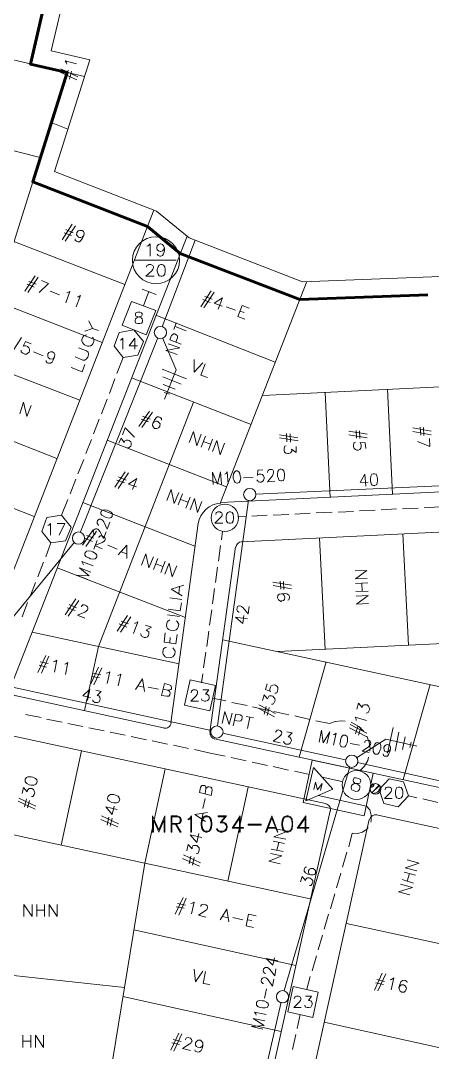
# Model space of a CAD drawing. Header units: millimetres. Extents: x 3.6 to 37.8, y 0.6 to 28.7.
# Drawn here: x 24.19 to 28.53, y 12.18 to 23.07 of the extents above; entities that cross this region are included whole.
import ezdxf

# ---------------------------------------------------------------- set-up
doc = ezdxf.new("R2010")
doc.units = ezdxf.units.MM
for name, color, linetype in [('PDF_0', 7, 'Continuous'), ('PDF_S45$BOUNDARY-NODE', 3, 'Continuous'), ('PDF_S45$NAME-ROAD', 7, 'Continuous'), ('PDF_S45$Passives-Highleg', 7, 'Continuous'), ('PDF_S45$Passives-TapOffs', 7, 'Continuous'), ('PDF_S45$POLE', 7, 'Continuous'), ('PDF_S45$strand', 7, 'Continuous'), ('PDF_S45$Symbols-EndOfLine', 7, 'Continuous'), ('PDF_S45$Symbols-SelfTerminating', 7, 'Continuous')]:
    doc.layers.add(name, color=color, linetype=linetype)
for name, color, linetype, true_color in [('PDF_S45$Actives-Amplifier', 92, 'Continuous', 0x00b800), ('PDF_S45$Cable-565', 23, 'Continuous', 0xdd8a6e), ('PDF_S45$LOTS', 254, 'Continuous', 0xdcdcdc), ('PDF_S45$ROAD', 8, 'Continuous', 0x808080), ('PDF_S45$SDU', 157, 'Continuous', 0x396472), ('PDF_S45$Symbols-Ground', 12, 'Continuous', 0xb80000)]:
    doc.layers.add(name, color=color, linetype=linetype, true_color=true_color)

msp = doc.modelspace()

# ---------------------------------------------------------------- linework, layer by layer
at = {"layer": 'PDF_0', "lineweight": 9}
msp.add_lwpolyline([(14.71, 27.532), (24.709, 25.218), (24.413, 23.95), (24.676, 23.454), (24.513, 22.757), (24.918, 22.661), (24.546, 21.481), (25.622, 21.064), (25.968, 20.781), (27.161, 20.318), (32.894, 20.539), (35.134, 19.509), (32.644, 14.109), (32.657, 13.671), (27.407, 1.791), (26.394, 2.225), (25.872, 2.079), (24.259, 2.767), (24.042, 6.286), (22.703, 6.583), (22.904, 8.446), (13.922, 10.277)], dxfattribs=at)
at = {"layer": 'PDF_S45$Actives-Amplifier', "lineweight": 13}
for points in [[(27.265, 15.268), (27.907, 15.131), (27.811, 14.68), (27.169, 14.822)], [(27.369, 15.089), (27.578, 15.043), (27.369, 15.089), (27.482, 14.964), (27.328, 14.897), (27.198, 14.839), (27.278, 15.193)], [(27.278, 15.193), (27.482, 14.964), (27.198, 14.839)], [(27.728, 15.081), (27.753, 15.076), (27.774, 15.064), (27.778, 15.051), (27.774, 15.039), (27.766, 15.026), (27.749, 15.022), (27.724, 15.022), (27.703, 15.018), (27.686, 15.01), (27.678, 14.997), (27.674, 14.981), (27.678, 14.964), (27.682, 14.956), (27.699, 14.947), (27.724, 14.939), (27.745, 14.943), (27.753, 14.947), (27.761, 14.96), (27.766, 14.981), (27.766, 14.993), (27.753, 15.01), (27.711, 15.031), (27.699, 15.039), (27.695, 15.056), (27.699, 15.068), (27.707, 15.081)], [(27.328, 14.897), (27.836, 14.785)], [(25.71, 14.68), (25.71, 14.509), (25.702, 14.509), (25.702, 14.639), (25.647, 14.509), (25.589, 14.639), (25.589, 14.509), (25.581, 14.509), (25.581, 14.68), (25.647, 14.534)], [(25.985, 14.509), (25.985, 14.664), (25.973, 14.647), (25.956, 14.639), (25.956, 14.647), (25.973, 14.655), (25.993, 14.68), (25.993, 14.509)], [(26.139, 14.68), (26.156, 14.68), (26.181, 14.672), (26.198, 14.647), (26.206, 14.609), (26.206, 14.584), (26.198, 14.543), (26.181, 14.518), (26.156, 14.509), (26.139, 14.509), (26.118, 14.518), (26.102, 14.543), (26.093, 14.584), (26.093, 14.609), (26.102, 14.647), (26.118, 14.672)], [(26.59, 14.584), (26.59, 14.593), (26.727, 14.593), (26.727, 14.584)], [(26.84, 14.68), (26.902, 14.509), (26.898, 14.509), (26.84, 14.655), (26.782, 14.509), (26.773, 14.509)], [(26.994, 14.68), (27.011, 14.68), (27.036, 14.672), (27.053, 14.647), (27.057, 14.609), (27.057, 14.584), (27.053, 14.543), (27.036, 14.518), (27.011, 14.509), (26.994, 14.509), (26.969, 14.518), (26.952, 14.543), (26.944, 14.584), (26.944, 14.609), (26.952, 14.647), (26.969, 14.672)]]:
    msp.add_lwpolyline(points, close=True, dxfattribs=at)
for points in [[(27.282, 14.96), (27.299, 15.035), (27.319, 14.956), (27.369, 15.022), (27.353, 14.947)], [(25.785, 14.601), (25.839, 14.601), (25.864, 14.609), (25.872, 14.626), (25.872, 14.647), (25.864, 14.664), (25.839, 14.672), (25.785, 14.672), (25.785, 14.509), (25.777, 14.509), (25.777, 14.68), (25.839, 14.68), (25.864, 14.672), (25.872, 14.664), (25.881, 14.647), (25.881, 14.626), (25.872, 14.609), (25.864, 14.601), (25.839, 14.593), (25.785, 14.593)], [(25.831, 14.593), (25.881, 14.509), (25.872, 14.509), (25.822, 14.593)], [(26.127, 14.518), (26.11, 14.543), (26.102, 14.584), (26.102, 14.609), (26.11, 14.647), (26.127, 14.672)], [(26.118, 14.664), (26.139, 14.672), (26.156, 14.672), (26.181, 14.664)], [(26.173, 14.672), (26.189, 14.647), (26.198, 14.609), (26.198, 14.584), (26.189, 14.543), (26.173, 14.518)], [(26.302, 14.618), (26.319, 14.618), (26.344, 14.609), (26.36, 14.593), (26.369, 14.568), (26.369, 14.559), (26.36, 14.534), (26.344, 14.518), (26.319, 14.509), (26.294, 14.509), (26.273, 14.518), (26.264, 14.526), (26.256, 14.543), (26.264, 14.543), (26.273, 14.526), (26.294, 14.518), (26.319, 14.518), (26.344, 14.526), (26.36, 14.551)], [(26.352, 14.672), (26.273, 14.672), (26.273, 14.68), (26.36, 14.68), (26.302, 14.609)], [(26.36, 14.576), (26.344, 14.601), (26.319, 14.609), (26.294, 14.609), (26.352, 14.68)], [(26.327, 14.609), (26.352, 14.593), (26.36, 14.568), (26.36, 14.559), (26.352, 14.534), (26.327, 14.518)], [(26.427, 14.559), (26.54, 14.559), (26.54, 14.551), (26.419, 14.551), (26.506, 14.68), (26.506, 14.509), (26.498, 14.509), (26.498, 14.655), (26.427, 14.551)], [(26.977, 14.518), (26.961, 14.543), (26.952, 14.584), (26.952, 14.609), (26.961, 14.647), (26.977, 14.672)], [(26.969, 14.664), (26.994, 14.672), (27.011, 14.672), (27.036, 14.664)], [(27.028, 14.672), (27.044, 14.647), (27.053, 14.609), (27.053, 14.584), (27.044, 14.543), (27.028, 14.518)], [(27.115, 14.559), (27.228, 14.559), (27.228, 14.551), (27.107, 14.551), (27.198, 14.68), (27.198, 14.509), (27.19, 14.509), (27.19, 14.655), (27.115, 14.551)], [(26.181, 14.526), (26.156, 14.518), (26.139, 14.518), (26.118, 14.526)], [(26.264, 14.534), (26.285, 14.518)], [(26.89, 14.551), (26.79, 14.551)], [(26.882, 14.559), (26.798, 14.559)], [(27.036, 14.526), (27.011, 14.518), (26.994, 14.518), (26.969, 14.526)]]:
    msp.add_lwpolyline(points, dxfattribs=at)
msp.add_circle((27.731, 15.007), 0.152, dxfattribs=at)
at = {"layer": 'PDF_S45$BOUNDARY-NODE', "lineweight": 60}
msp.add_lwpolyline([(28.483, 20.18), (27.132, 20.13), (25.872, 20.618), (25.526, 20.902), (24.317, 21.373), (24.68, 22.528), (24.292, 22.616), (24.48, 23.429), (24.217, 23.925), (24.484, 25.08), (23.454, 25.318)], dxfattribs=at)
at = {"layer": 'PDF_S45$Cable-565', "lineweight": 13}
for points in [[(25.205, 19.351), (25.272, 19.517)], [(25.126, 19.138), (25.184, 19.292)], [(25.043, 18.925), (25.101, 19.08)], [(24.959, 18.713), (25.018, 18.867)], [(24.876, 18.504), (24.938, 18.654)], [(24.792, 18.291), (24.855, 18.442)], [(24.713, 18.079), (24.772, 18.233)], [(24.622, 17.854), (24.688, 18.02)], [(26.852, 17.854), (27.019, 17.862)], [(27.082, 17.866), (27.244, 17.874)], [(27.307, 17.879), (27.474, 17.887)], [(27.536, 17.887), (27.699, 17.895)], [(27.761, 17.899), (27.928, 17.908)], [(27.991, 17.912), (28.153, 17.92)], [(28.216, 17.92), (28.383, 17.929)], [(28.445, 17.933), (28.608, 17.941)], [(26.481, 17.837), (26.565, 17.841)], [(26.627, 17.845), (26.79, 17.854)], [(26.319, 17.687), (26.306, 17.595)], [(24.455, 17.416), (24.509, 17.562)], [(26.298, 17.533), (26.277, 17.37)], [(24.371, 17.203), (24.43, 17.357)], [(26.264, 17.307), (26.244, 17.145)], [(24.288, 16.99), (24.346, 17.145)], [(26.235, 17.082), (26.214, 16.92)], [(24.205, 16.782), (24.263, 16.932)], [(26.206, 16.857), (26.181, 16.694)], [(26.173, 16.632), (26.152, 16.469)], [(26.144, 16.407), (26.118, 16.244)], [(26.11, 16.181), (26.098, 16.086)], [(26.214, 15.923), (26.352, 15.894)], [(26.415, 15.877), (26.577, 15.844)], [(26.636, 15.831), (26.798, 15.794)], [(24.242, 15.752), (24.405, 15.719)], [(24.463, 15.702), (24.626, 15.669)], [(26.861, 15.781), (27.019, 15.748)], [(27.082, 15.735), (27.24, 15.698)], [(27.303, 15.685), (27.445, 15.656), (27.507, 15.677), (27.574, 15.685), (27.611, 15.681)], [(24.688, 15.656), (24.847, 15.623)], [(24.909, 15.61), (25.072, 15.577)], [(27.807, 15.577), (27.803, 15.577), (27.757, 15.623), (27.699, 15.656), (27.674, 15.669)], [(25.134, 15.564), (25.293, 15.531)], [(25.355, 15.518), (25.518, 15.485)], [(25.576, 15.473), (25.739, 15.439)], [(27.841, 15.523), (27.866, 15.46), (27.874, 15.393), (27.87, 15.364)], [(25.802, 15.427), (25.96, 15.393)], [(26.023, 15.381), (26.189, 15.343), (26.348, 15.31)], [(26.41, 15.297), (26.569, 15.26)], [(26.631, 15.247), (26.794, 15.214)], [(27.857, 15.302), (27.849, 15.264), (27.816, 15.206), (27.77, 15.16)], [(26.852, 15.202), (27.015, 15.164)], [(27.078, 15.152), (27.236, 15.118)], [(28.278, 14.893), (28.366, 14.872)], [(28.429, 14.86), (28.587, 14.822)], [(27.836, 14.785), (27.87, 14.743), (27.887, 14.689), (27.887, 14.634), (27.882, 14.614)], [(27.853, 14.559), (27.841, 14.539), (27.795, 14.509), (27.741, 14.493), (27.686, 14.497), (27.649, 14.355)], [(27.628, 14.297), (27.582, 14.138)], [(27.565, 14.076), (27.52, 13.921)], [(27.503, 13.859), (27.457, 13.7)], [(27.436, 13.642), (27.39, 13.484)], [(27.374, 13.421), (27.328, 13.267)], [(27.311, 13.204), (27.265, 13.046)], [(27.244, 12.987), (27.207, 12.85)], [(27.107, 12.437), (27.136, 12.583)], [(27.057, 12.216), (27.09, 12.374)]]:
    msp.add_lwpolyline(points, dxfattribs=at)
at = {"layer": 'PDF_S45$LOTS', "lineweight": 0}
for points in [[(24.48, 23.429), (24.292, 22.616)], [(23.387, 22.828), (24.862, 22.485)], [(22.708, 16.252), (24.68, 22.528)], [(24.688, 21.93), (24.513, 21.998)], [(24.396, 21.631), (23.162, 21.944)], [(25.526, 20.902), (24.317, 21.373)], [(25.289, 20.289), (24.117, 20.743)], [(27.132, 20.13), (25.872, 20.618)], [(26.298, 17.987), (27.209, 20.32)], [(25.051, 19.676), (23.921, 20.118)], [(26.873, 19.471), (25.614, 19.964)], [(24.813, 19.067), (23.725, 19.488)], [(26.619, 18.813), (25.36, 19.305)], [(26.74, 19.117), (32.01, 19.376), (32.065, 18.266)], [(28.112, 18.075), (28.057, 19.184)], [(27.453, 18.041), (27.399, 19.15)], [(24.863, 15.794), (25.009, 16.469), (26.014, 19.046)], [(24.571, 18.454), (23.525, 18.863)], [(26.36, 18.154), (25.101, 18.646)], [(24.334, 17.841), (23.329, 18.233)], [(26.027, 17.528), (24.847, 17.987)], [(28.278, 16.482), (28.22, 17.658)], [(27.399, 16.44), (27.34, 17.612)], [(25.927, 16.774), (24.576, 17.299)], [(33.658, 16.744), (26.902, 16.415)], [(25.86, 16.286), (24.313, 16.619)], [(26.323, 16.54), (32.903, 15.114)], [(27.128, 15.302), (27.411, 16.307)], [(28.224, 15.064), (28.508, 16.069)], [(24.83, 15.368), (24.617, 14.372)], [(25.714, 15.177), (25.501, 14.18), (25.039, 11.365)], [(26.59, 14.985), (26.373, 13.992)], [(27.244, 13.805), (23.754, 14.559)], [(27.624, 13.546), (30.451, 12.933)], [(27.09, 13.1), (25.385, 13.479)], [(25.285, 12.871), (23.592, 13.054)], [(26.936, 12.404), (25.268, 12.775)], [(27.39, 12.504), (28.708, 12.212)]]:
    msp.add_lwpolyline(points, dxfattribs=at)
at = {"layer": 'PDF_S45$NAME-ROAD', "lineweight": 9}
for points in [[(24.868, 19.797), (24.947, 19.826), (25.009, 19.805)], [(24.947, 19.826), (24.909, 19.905)], [(24.947, 19.734), (24.955, 19.722), (24.963, 19.705), (24.963, 19.688), (24.951, 19.663), (24.943, 19.651), (24.926, 19.642), (24.913, 19.638), (24.893, 19.638), (24.863, 19.651), (24.851, 19.663), (24.843, 19.676), (24.834, 19.692), (24.834, 19.709), (24.847, 19.734), (24.855, 19.747), (24.872, 19.755), (24.888, 19.759)], [(24.801, 19.622), (24.884, 19.588), (24.901, 19.576), (24.905, 19.555), (24.901, 19.534), (24.897, 19.522), (24.884, 19.505), (24.868, 19.492), (24.847, 19.492), (24.763, 19.526)], [(24.868, 19.446), (24.838, 19.367), (24.722, 19.413)], [(25.893, 17.003), (25.777, 17.074), (25.91, 17.116)], [(25.864, 17.099), (25.856, 17.028)], [(25.885, 16.928), (25.872, 16.845), (25.747, 16.861)], [(25.889, 16.965), (25.764, 16.982)], [(25.864, 16.786), (25.739, 16.803)], [(25.831, 16.74), (25.839, 16.732), (25.852, 16.715), (25.856, 16.703), (25.852, 16.674), (25.843, 16.657), (25.831, 16.644), (25.818, 16.64), (25.797, 16.636), (25.768, 16.64), (25.752, 16.649), (25.739, 16.657), (25.731, 16.674), (25.727, 16.69), (25.731, 16.715), (25.739, 16.732), (25.752, 16.744), (25.764, 16.749)], [(25.839, 16.594), (25.827, 16.498), (25.702, 16.515), (25.714, 16.611)], [(25.768, 16.565), (25.764, 16.511)], [(25.793, 16.453), (25.802, 16.444), (25.814, 16.428), (25.818, 16.415), (25.814, 16.386), (25.806, 16.373), (25.793, 16.361), (25.777, 16.352), (25.76, 16.348), (25.731, 16.352), (25.714, 16.361), (25.702, 16.373), (25.693, 16.386), (25.689, 16.403), (25.693, 16.432), (25.697, 16.444), (25.714, 16.457), (25.727, 16.461)]]:
    msp.add_lwpolyline(points, dxfattribs=at)
at = {"layer": 'PDF_S45$Passives-Highleg', "lineweight": 9}
for points in [[(27.878, 14.993), (27.907, 15.018), (27.878, 14.993), (27.903, 15.018)], [(27.891, 15.01), (27.891, 15.006)], [(27.97, 14.931), (27.966, 14.926)]]:
    msp.add_lwpolyline(points, dxfattribs=at)
msp.add_lwpolyline([(27.974, 15.001), (27.895, 14.926), (27.97, 15.006), (27.895, 14.926), (27.974, 15.006), (27.895, 14.926)], close=True, dxfattribs=at)
msp.add_circle((27.931, 14.965), 0.0563, dxfattribs=at)
for centre, radius, start, end in [((27.876, 15.02), 0.0397, 273.0128, 3.0128), ((27.909, 14.991), 0.073, 268.3634, 1.6366), ((27.947, 14.949), 0.0355, 266.6335, 356.6335)]:
    msp.add_arc(centre, radius, start, end, dxfattribs=at)
at = {"layer": 'PDF_S45$Passives-TapOffs', "lineweight": 9}
for points in [[(25.26, 19.859), (25.36, 20.109), (25.614, 20.014), (25.514, 19.759)], [(25.426, 19.997), (25.447, 19.997), (25.464, 19.989), (25.472, 19.98), (25.472, 19.968), (25.464, 19.955), (25.451, 19.951), (25.43, 19.943), (25.414, 19.939), (25.401, 19.926), (25.397, 19.913), (25.397, 19.897), (25.405, 19.88), (25.426, 19.876), (25.447, 19.876), (25.464, 19.88), (25.472, 19.888), (25.476, 19.897), (25.476, 19.913), (25.472, 19.926), (25.46, 19.939), (25.443, 19.943), (25.405, 19.955), (25.401, 19.968), (25.401, 19.98), (25.405, 19.989)], [(25.23, 19.784), (25.385, 19.809), (25.485, 19.688), (25.426, 19.542), (25.272, 19.517), (25.176, 19.638)], [(26.39, 17.891), (26.402, 17.891), (26.419, 17.883), (26.431, 17.866), (26.435, 17.837), (26.435, 17.82), (26.431, 17.791), (26.419, 17.774), (26.402, 17.77), (26.39, 17.77), (26.373, 17.774), (26.36, 17.791), (26.356, 17.82), (26.356, 17.837), (26.36, 17.866), (26.373, 17.883)], [(24.663, 17.583), (24.509, 17.562), (24.413, 17.683), (24.467, 17.829), (24.622, 17.854), (24.722, 17.729)], [(25.977, 16.115), (26.244, 16.056), (26.185, 15.79), (25.918, 15.848)], [(28.02, 14.81), (27.97, 14.96), (28.074, 15.072), (28.228, 15.039), (28.278, 14.893), (28.17, 14.776)], [(28.174, 14.985), (28.187, 14.985), (28.203, 14.981), (28.216, 14.96), (28.22, 14.935), (28.22, 14.918), (28.216, 14.889), (28.203, 14.872), (28.187, 14.864), (28.174, 14.864), (28.158, 14.872), (28.145, 14.889), (28.141, 14.918), (28.141, 14.935), (28.145, 14.96), (28.158, 14.981)], [(27.328, 12.821), (27.269, 12.554), (27.007, 12.612), (27.065, 12.879)]]:
    msp.add_lwpolyline(points, close=True, dxfattribs=at)
for points in [[(25.239, 19.701), (25.251, 19.705), (25.268, 19.722), (25.268, 19.605)], [(25.422, 19.642), (25.335, 19.642), (25.393, 19.722), (25.393, 19.605)], [(26.248, 17.862), (26.248, 17.866), (26.252, 17.879), (26.256, 17.883), (26.269, 17.891), (26.294, 17.891), (26.302, 17.883), (26.31, 17.879), (26.314, 17.866), (26.314, 17.854), (26.31, 17.845), (26.298, 17.829), (26.239, 17.77), (26.323, 17.77)], [(24.476, 17.745), (24.488, 17.749), (24.505, 17.766), (24.505, 17.645)], [(24.576, 17.766), (24.655, 17.766), (24.597, 17.645)], [(25.989, 15.981), (25.989, 15.99), (25.993, 15.998), (26.002, 16.006), (26.01, 16.011), (26.035, 16.011), (26.048, 16.006), (26.056, 15.99), (26.056, 15.977), (26.052, 15.965), (26.039, 15.948), (25.985, 15.89), (26.064, 15.89)], [(26.11, 16.011), (26.173, 16.011), (26.139, 15.965), (26.156, 15.965), (26.164, 15.96), (26.173, 15.952), (26.177, 15.935), (26.177, 15.927), (26.173, 15.91), (26.16, 15.898), (26.144, 15.89), (26.127, 15.89), (26.102, 15.902), (26.098, 15.915)], [(28.032, 14.956), (28.032, 14.96), (28.037, 14.972), (28.045, 14.981), (28.057, 14.985), (28.078, 14.985), (28.091, 14.981), (28.095, 14.972), (28.099, 14.96), (28.099, 14.951), (28.095, 14.939), (28.082, 14.922), (28.028, 14.864), (28.108, 14.864)], [(27.073, 12.75), (27.073, 12.754), (27.082, 12.766), (27.086, 12.771), (27.098, 12.779), (27.119, 12.779), (27.132, 12.771), (27.14, 12.766), (27.144, 12.754), (27.144, 12.741), (27.14, 12.733), (27.128, 12.716), (27.069, 12.658), (27.148, 12.658)], [(27.194, 12.779), (27.257, 12.779), (27.224, 12.733), (27.24, 12.733), (27.253, 12.725), (27.257, 12.721), (27.265, 12.704), (27.265, 12.691), (27.257, 12.675), (27.249, 12.662), (27.228, 12.658), (27.211, 12.658), (27.194, 12.662), (27.19, 12.671), (27.182, 12.679)]]:
    msp.add_lwpolyline(points, dxfattribs=at)
msp.add_circle((26.343, 17.826), 0.144, dxfattribs=at)
at = {"layer": 'PDF_S45$POLE', "lineweight": 0}
for points in [[(25.831, 19.884), (25.806, 19.813)], [(25.935, 19.801), (25.818, 19.847)], [(25.881, 19.659), (25.764, 19.705), (25.781, 19.751), (25.793, 19.763), (25.802, 19.768), (25.814, 19.768), (25.831, 19.759), (25.839, 19.751), (25.843, 19.743), (25.843, 19.726), (25.827, 19.68)], [(25.839, 19.551), (25.722, 19.592), (25.868, 19.622), (25.747, 19.663)], [(26.219, 18.179), (26.214, 18.308), (26.264, 18.183), (26.298, 18.312), (26.306, 18.183)], [(26.344, 18.287), (26.356, 18.296), (26.369, 18.312), (26.377, 18.187)], [(26.681, 18.229), (26.69, 18.216), (26.694, 18.208), (26.711, 18.204), (26.727, 18.204), (26.744, 18.212), (26.752, 18.225), (26.756, 18.241), (26.756, 18.254), (26.752, 18.271), (26.74, 18.283), (26.723, 18.287), (26.706, 18.287), (26.69, 18.283), (26.686, 18.275), (26.69, 18.329), (26.744, 18.333)], [(26.794, 18.304), (26.794, 18.312), (26.798, 18.325), (26.802, 18.329), (26.815, 18.337), (26.836, 18.337), (26.848, 18.333), (26.852, 18.325), (26.857, 18.312), (26.857, 18.304), (26.852, 18.291), (26.844, 18.271), (26.794, 18.208), (26.869, 18.212)], [(26.64, 18.254), (26.54, 18.25)], [(25.013, 17.749), (25.009, 17.749), (25.001, 17.762), (24.997, 17.766), (24.997, 17.779), (25.001, 17.799), (25.013, 17.808), (25.018, 17.812), (25.034, 17.812), (25.043, 17.808), (25.055, 17.799), (25.068, 17.783), (25.101, 17.708), (25.13, 17.779)], [(24.976, 17.649), (24.972, 17.649), (24.963, 17.658), (24.959, 17.666), (24.955, 17.678), (24.963, 17.699), (24.972, 17.708), (24.98, 17.712), (24.993, 17.712), (25.005, 17.708), (25.013, 17.695), (25.026, 17.683), (25.064, 17.608), (25.093, 17.678)], [(24.997, 17.587), (24.963, 17.495)], [(24.851, 17.332), (24.847, 17.345), (24.834, 17.366), (24.955, 17.32)], [(24.897, 17.174), (24.78, 17.22), (24.913, 17.216), (24.809, 17.299), (24.93, 17.253)], [(26.314, 15.656), (26.344, 15.781), (26.39, 15.644), (26.419, 15.765)], [(26.431, 15.631), (26.46, 15.756), (26.506, 15.748), (26.523, 15.735), (26.527, 15.731), (26.527, 15.719), (26.523, 15.698), (26.51, 15.685), (26.494, 15.681), (26.444, 15.689)], [(26.644, 15.714), (26.569, 15.731)], [(26.581, 15.602), (26.606, 15.723)], [(27.336, 15.46), (27.361, 15.585), (27.378, 15.452), (27.449, 15.569), (27.419, 15.443)], [(27.486, 15.535), (27.499, 15.539), (27.515, 15.552), (27.49, 15.427)], [(27.866, 15.348), (27.791, 15.364), (27.857, 15.41), (27.87, 15.427), (27.878, 15.435), (27.882, 15.448), (27.878, 15.46), (27.874, 15.468), (27.866, 15.477), (27.845, 15.481), (27.832, 15.477), (27.824, 15.473), (27.82, 15.46), (27.816, 15.456)], [(27.761, 15.427), (27.666, 15.443)], [(28.091, 15.385), (28.082, 15.356), (28.07, 15.327), (28.057, 15.31), (28.028, 15.31), (28.016, 15.318), (28.012, 15.335)], [(26.865, 13.183), (26.848, 13.104), (26.777, 13.175), (26.902, 13.15)], [(26.773, 13.017), (26.769, 13.017), (26.756, 13.025), (26.752, 13.033), (26.748, 13.046), (26.752, 13.067), (26.761, 13.075), (26.769, 13.079), (26.794, 13.079), (26.807, 13.071), (26.819, 13.058), (26.869, 12.992), (26.882, 13.067)], [(26.752, 12.912), (26.744, 12.912), (26.731, 12.925), (26.727, 12.937), (26.731, 12.958), (26.74, 12.967), (26.748, 12.971), (26.761, 12.975), (26.773, 12.971), (26.782, 12.967), (26.798, 12.95), (26.844, 12.883), (26.861, 12.958)], [(26.782, 12.854), (26.761, 12.758)], [(26.744, 12.429), (26.623, 12.458), (26.756, 12.47), (26.64, 12.541), (26.765, 12.516)], [(26.673, 12.579), (26.669, 12.591), (26.656, 12.608), (26.777, 12.583)]]:
    msp.add_lwpolyline(points, dxfattribs=at)
for points in [[(26.46, 18.321), (26.473, 18.321), (26.49, 18.312), (26.502, 18.296), (26.506, 18.266), (26.51, 18.25), (26.506, 18.216), (26.494, 18.2), (26.477, 18.191), (26.469, 18.191), (26.452, 18.2), (26.44, 18.216), (26.431, 18.246), (26.431, 18.262), (26.435, 18.291), (26.448, 18.312)], [(26.927, 18.341), (26.936, 18.341), (26.952, 18.337), (26.965, 18.321), (26.973, 18.291), (26.973, 18.271), (26.969, 18.241), (26.961, 18.221), (26.944, 18.216), (26.932, 18.216), (26.915, 18.221), (26.907, 18.237), (26.898, 18.266), (26.898, 18.287), (26.902, 18.316), (26.911, 18.333)], [(25.034, 17.887), (25.039, 17.895), (25.051, 17.908), (25.072, 17.912), (25.101, 17.908), (25.143, 17.887), (25.159, 17.87), (25.155, 17.849), (25.155, 17.841), (25.143, 17.829), (25.122, 17.824), (25.093, 17.829), (25.076, 17.837), (25.047, 17.854), (25.034, 17.87)], [(24.868, 17.453), (24.872, 17.462), (24.884, 17.474), (24.905, 17.478), (24.934, 17.474), (24.951, 17.466), (24.98, 17.449), (24.993, 17.432), (24.993, 17.416), (24.988, 17.407), (24.976, 17.395), (24.955, 17.391), (24.926, 17.395), (24.909, 17.403), (24.88, 17.416), (24.868, 17.432)], [(27.59, 15.531), (27.615, 15.531), (27.632, 15.518), (27.636, 15.502), (27.636, 15.468), (27.632, 15.452), (27.62, 15.423), (27.607, 15.41), (27.59, 15.406), (27.578, 15.41), (27.565, 15.418), (27.557, 15.439), (27.561, 15.468), (27.561, 15.485), (27.574, 15.514)], [(27.957, 15.456), (27.982, 15.443), (27.987, 15.423), (27.987, 15.393), (27.982, 15.377), (27.97, 15.348), (27.957, 15.331), (27.928, 15.331), (27.916, 15.343), (27.907, 15.36), (27.907, 15.393), (27.912, 15.41), (27.924, 15.439), (27.937, 15.452)], [(28.078, 15.368), (28.066, 15.356), (28.045, 15.356), (28.028, 15.364), (28.02, 15.398), (28.02, 15.406), (28.032, 15.423), (28.045, 15.431), (28.062, 15.435), (28.066, 15.431), (28.082, 15.423), (28.091, 15.41), (28.091, 15.385)], [(26.677, 12.683), (26.677, 12.712), (26.686, 12.725), (26.706, 12.733), (26.736, 12.729), (26.756, 12.729), (26.782, 12.716), (26.798, 12.7), (26.802, 12.683), (26.79, 12.658), (26.769, 12.654), (26.74, 12.654), (26.723, 12.658), (26.694, 12.666)]]:
    msp.add_lwpolyline(points, close=True, dxfattribs=at)
for centre in [(25.663, 19.782), (26.605, 18.072), (24.8, 17.613), (26.259, 15.566), (27.681, 15.257), (26.951, 12.772)]:
    msp.add_circle(centre, 0.0646, dxfattribs=at)
at = {"layer": 'PDF_S45$ROAD', "lineweight": 0}
for points in [[(25.595, 21.075), (23.658, 16.106)], [(26.298, 17.987), (32.628, 18.296), (33.232, 19.609), (33.616, 19.434), (32.903, 17.887), (26.515, 17.574)], [(25.772, 15.664), (26.06, 17.766)], [(26.456, 17.52), (26.185, 15.564)], [(25.697, 15.61), (24.129, 15.952)], [(27.403, 14.81), (23.934, 15.56)], [(26.235, 15.493), (32.644, 14.105)], [(25.322, 5.111), (27.453, 14.735)], [(27.941, 14.693), (30.855, 14.059)]]:
    msp.add_lwpolyline(points, dxfattribs=at)
for points in [[(24.131, 15.949, -0.461402), (24.084, 16.036), (25.944, 20.801)], [(25.816, 4.908, -0.35759), (25.743, 5.052), (27.866, 14.643)]]:
    msp.add_lwpolyline(points, format="xyb", dxfattribs=at)
for centre, radius, start, end in [((26.313, 17.73), 0.252, 92.796, 172.1942), ((26.522, 17.509), 0.0646, 92.796, 172.1942), ((25.713, 15.67), 0.0646, 257.7613, 352.1942), ((26.251, 15.553), 0.0646, 172.1942, 257.7612), ((27.393, 14.744), 0.0646, 347.5196, 77.7612), ((27.931, 14.628), 0.0646, 77.7613, 167.5195)]:
    msp.add_arc(centre, radius, start, end, dxfattribs=at)
at = {"layer": 'PDF_S45$SDU', "lineweight": 0}
for points in [[(24.792, 22.482), (24.613, 22.566)], [(24.676, 22.616), (24.672, 22.628), (24.659, 22.649), (24.78, 22.62)], [(24.692, 22.553), (24.672, 22.474)], [(24.784, 22.449), (24.605, 22.532)], [(24.726, 22.54), (24.705, 22.457)], [(24.626, 20.76), (24.734, 20.927)], [(24.659, 20.747), (24.767, 20.91)], [(24.726, 20.806), (24.647, 20.835)], [(24.742, 20.835), (24.667, 20.868)], [(24.855, 20.806), (24.843, 20.777), (24.826, 20.752), (24.809, 20.739), (24.792, 20.739), (24.78, 20.747), (24.763, 20.756), (24.763, 20.772)], [(24.234, 20.218), (24.342, 20.381)], [(24.267, 20.205), (24.376, 20.368)], [(24.334, 20.26), (24.259, 20.293)], [(24.355, 20.293), (24.275, 20.322)], [(24.409, 20.33), (24.484, 20.301), (24.384, 20.205)], [(24.601, 20.18), (24.501, 20.218)], [(24.676, 20.201), (24.688, 20.205), (24.709, 20.214), (24.667, 20.097)], [(24.788, 20.16), (24.801, 20.16), (24.822, 20.172), (24.776, 20.055)], [(26.089, 20.055), (26.198, 20.222)], [(26.123, 20.043), (26.231, 20.21)], [(26.21, 20.134), (26.131, 20.164)], [(26.314, 20.059), (26.231, 20.093), (26.319, 20.147), (26.273, 20.03)], [(26.189, 20.101), (26.11, 20.13)], [(26.456, 20.018), (26.356, 20.055)], [(26.552, 19.922), (26.481, 19.951), (26.527, 20.068), (26.598, 20.039)], [(26.548, 19.993), (26.502, 20.009)], [(24.092, 19.563), (24.2, 19.73)], [(24.196, 19.597), (24.196, 19.58), (24.213, 19.563), (24.234, 19.555), (24.25, 19.555), (24.267, 19.563), (24.28, 19.576), (24.284, 19.588), (24.284, 19.605), (24.275, 19.622), (24.263, 19.634), (24.246, 19.642), (24.225, 19.642), (24.217, 19.638), (24.242, 19.688), (24.3, 19.663)], [(24.426, 19.538), (24.325, 19.58)], [(24.546, 19.526), (24.538, 19.497), (24.521, 19.471), (24.505, 19.459), (24.484, 19.459), (24.471, 19.463), (24.459, 19.476), (24.459, 19.488)], [(26.11, 19.463), (26.018, 19.363), (26.018, 19.497)], [(26.16, 19.309), (26.089, 19.334), (26.135, 19.451)], [(24.18, 18.925), (24.221, 19.046), (24.255, 18.896), (24.3, 19.013)], [(25.435, 18.792), (25.547, 18.954)], [(25.539, 18.838), (25.46, 18.867)], [(25.468, 18.779), (25.581, 18.942)], [(25.556, 18.867), (25.476, 18.9)], [(25.585, 18.825), (25.597, 18.854), (25.614, 18.879), (25.631, 18.892), (25.647, 18.892), (25.66, 18.884), (25.676, 18.875), (25.676, 18.859)], [(25.968, 18.621), (26.014, 18.738), (26.048, 18.587), (26.093, 18.708)], [(27.649, 18.742), (27.845, 18.708)], [(27.732, 18.667), (27.728, 18.75)], [(27.766, 18.663), (27.761, 18.746)], [(28.324, 18.775), (28.52, 18.742)], [(28.324, 18.738), (28.52, 18.704)], [(28.408, 18.7), (28.404, 18.783)], [(28.441, 18.696), (28.437, 18.779)], [(26.093, 18.571), (26.139, 18.688)], [(26.194, 18.604), (26.114, 18.633)], [(26.169, 18.542), (26.214, 18.658)], [(26.214, 18.525), (26.26, 18.642), (26.294, 18.492), (26.339, 18.613)], [(26.919, 18.704), (27.111, 18.671)], [(26.919, 18.671), (27.115, 18.638)], [(26.998, 18.629), (26.994, 18.717)], [(27.036, 18.625), (27.032, 18.713)], [(27.649, 18.704), (27.845, 18.671)], [(27.72, 18.625), (27.707, 18.617), (27.703, 18.613), (27.699, 18.592), (27.699, 18.575), (27.707, 18.558), (27.72, 18.546), (27.736, 18.542), (27.749, 18.542), (27.766, 18.546), (27.778, 18.562), (27.782, 18.579), (27.782, 18.596), (27.77, 18.621), (27.824, 18.617), (27.828, 18.558)], [(28.499, 18.663), (28.504, 18.579), (28.374, 18.633)], [(27.094, 18.579), (27.094, 18.517), (27.044, 18.55), (27.048, 18.529), (27.04, 18.517), (27.036, 18.512), (27.019, 18.504), (27.007, 18.504), (26.986, 18.508), (26.973, 18.521), (26.969, 18.537), (26.969, 18.558), (26.973, 18.575), (26.977, 18.583), (26.99, 18.587)], [(25.184, 18.15), (25.293, 18.312)], [(25.218, 18.137), (25.326, 18.3)], [(25.285, 18.196), (25.205, 18.225)], [(25.301, 18.225), (25.222, 18.258)], [(25.41, 18.154), (25.326, 18.183), (25.414, 18.241), (25.368, 18.125)], [(25.731, 18.008), (25.777, 18.125), (25.81, 17.979), (25.856, 18.095)], [(25.852, 17.962), (25.897, 18.079)], [(25.956, 17.991), (25.877, 18.02)], [(25.931, 17.929), (25.977, 18.045)], [(25.977, 17.912), (26.023, 18.029), (26.056, 17.883), (26.102, 18)], [(24.843, 17.537), (24.955, 17.699)], [(24.876, 17.524), (24.988, 17.687)], [(24.947, 17.578), (24.868, 17.612)], [(24.963, 17.612), (24.884, 17.641)], [(25.013, 17.62), (25.013, 17.624), (25.026, 17.633), (25.03, 17.637), (25.047, 17.637), (25.068, 17.628), (25.076, 17.62), (25.08, 17.612), (25.08, 17.599), (25.076, 17.587), (25.068, 17.578), (25.051, 17.566), (24.972, 17.533), (25.051, 17.499)], [(25.209, 17.495), (25.109, 17.537)], [(25.218, 17.437), (25.31, 17.537), (25.31, 17.399)], [(25.305, 17.445), (25.251, 17.466)], [(25.464, 17.328), (25.51, 17.445), (25.543, 17.299), (25.589, 17.416)], [(25.589, 17.282), (25.635, 17.399)], [(25.689, 17.312), (25.614, 17.341)], [(25.668, 17.249), (25.714, 17.37)], [(25.71, 17.232), (25.756, 17.349), (25.789, 17.203), (25.835, 17.32)], [(27.716, 17.266), (27.841, 17.27), (27.72, 17.182), (27.845, 17.186)], [(26.848, 17.149), (27.044, 17.116)], [(26.852, 17.111), (27.044, 17.078)], [(26.932, 17.074), (26.927, 17.157)], [(26.965, 17.07), (26.961, 17.153)], [(27.72, 17.132), (27.849, 17.141)], [(27.791, 17.053), (27.786, 17.136)], [(26.94, 17.024), (26.969, 17.028), (26.998, 17.024), (27.019, 17.011), (27.023, 16.995), (27.023, 16.982), (27.019, 16.961), (27.007, 16.957)], [(27.724, 17.049), (27.853, 17.053)], [(27.728, 16.999), (27.853, 17.007), (27.732, 16.915), (27.857, 16.924)], [(24.659, 16.803), (24.772, 16.97)], [(24.692, 16.79), (24.805, 16.953)], [(24.78, 16.878), (24.701, 16.911)], [(24.83, 16.886), (24.83, 16.895), (24.843, 16.903), (24.847, 16.907), (24.863, 16.907), (24.884, 16.899), (24.893, 16.886), (24.897, 16.878), (24.897, 16.865), (24.893, 16.857), (24.884, 16.845), (24.868, 16.832), (24.788, 16.799), (24.868, 16.769)], [(24.763, 16.849), (24.684, 16.878)], [(25.209, 16.632), (25.318, 16.794)], [(25.243, 16.619), (25.351, 16.782)], [(25.31, 16.674), (25.23, 16.707)], [(25.326, 16.707), (25.251, 16.736)], [(25.389, 16.715), (25.401, 16.715), (25.426, 16.728), (25.38, 16.607)], [(25.506, 16.694), (25.568, 16.674), (25.514, 16.64), (25.531, 16.632), (25.543, 16.624), (25.543, 16.598), (25.539, 16.586), (25.526, 16.569), (25.51, 16.565), (25.493, 16.565), (25.46, 16.582), (25.46, 16.59), (25.455, 16.607)], [(24.371, 16.194), (24.455, 16.373)], [(24.409, 16.186), (24.488, 16.365)], [(24.463, 16.252), (24.384, 16.273)], [(24.48, 16.29), (24.396, 16.307)], [(24.538, 16.307), (24.551, 16.311), (24.571, 16.323), (24.546, 16.198)], [(24.655, 16.282), (24.667, 16.286), (24.688, 16.298), (24.663, 16.173)], [(24.93, 16.073), (25.009, 16.252)], [(24.963, 16.065), (25.047, 16.244)], [(25.022, 16.136), (24.938, 16.152)], [(25.034, 16.169), (24.951, 16.186)], [(25.093, 16.186), (25.105, 16.19), (25.13, 16.202), (25.101, 16.077)], [(25.214, 16.161), (25.226, 16.165), (25.247, 16.177), (25.218, 16.052)], [(25.401, 16.015), (25.476, 16.127), (25.497, 15.994)], [(25.489, 16.04), (25.426, 16.052)], [(25.643, 16.019), (25.535, 16.04)], [(25.743, 16.006), (25.76, 15.998), (25.764, 15.99), (25.768, 15.977), (25.764, 15.96), (25.756, 15.948), (25.752, 15.944), (25.731, 15.944), (25.676, 15.952), (25.706, 16.077), (25.756, 16.065), (25.772, 16.056), (25.777, 16.048), (25.781, 16.036), (25.781, 16.023), (25.772, 16.015), (25.764, 16.011), (25.743, 16.006), (25.693, 16.019)], [(26.869, 15.977), (26.882, 15.977), (26.89, 15.981), (26.898, 15.998), (26.902, 16.015), (26.902, 16.036), (26.894, 16.048), (26.877, 16.061), (26.869, 16.065), (26.848, 16.061), (26.832, 16.052), (26.823, 16.04), (26.819, 16.019), (26.819, 16.002), (26.823, 15.994), (26.773, 16.015), (26.79, 16.073)], [(26.74, 15.898), (26.756, 15.96), (26.794, 15.915), (26.798, 15.931), (26.807, 15.944), (26.815, 15.948), (26.836, 15.948), (26.848, 15.944), (26.861, 15.931), (26.869, 15.919), (26.873, 15.898), (26.857, 15.865), (26.848, 15.86), (26.836, 15.86)], [(26.865, 15.727), (26.694, 15.819)], [(26.877, 15.76), (26.702, 15.852)], [(26.777, 15.835), (26.756, 15.756)], [(26.811, 15.823), (26.79, 15.739)], [(27.736, 15.806), (27.753, 15.869), (27.791, 15.823), (27.795, 15.84), (27.803, 15.848), (27.811, 15.852), (27.845, 15.852), (27.857, 15.84), (27.866, 15.823), (27.87, 15.806), (27.853, 15.773), (27.845, 15.769), (27.832, 15.765)], [(27.728, 15.689), (27.728, 15.702), (27.716, 15.723), (27.836, 15.689)], [(27.832, 15.518), (27.657, 15.61)], [(27.841, 15.552), (27.666, 15.644)], [(27.745, 15.627), (27.72, 15.548)], [(27.778, 15.614), (27.753, 15.531)], [(24.205, 14.918), (24.221, 14.981), (24.259, 14.935), (24.263, 14.951), (24.271, 14.964), (24.28, 14.968), (24.309, 14.968), (24.325, 14.96), (24.334, 14.943), (24.338, 14.926), (24.334, 14.906), (24.321, 14.889), (24.317, 14.885), (24.305, 14.885)], [(26.144, 14.968), (26.156, 14.981), (26.16, 14.989), (26.177, 14.989), (26.194, 14.985), (26.206, 14.972), (26.21, 14.951), (26.198, 14.897), (26.077, 14.926), (26.085, 14.981), (26.098, 14.997), (26.102, 15.001), (26.127, 15.001), (26.139, 14.993), (26.144, 14.985), (26.144, 14.968), (26.135, 14.914)], [(24.342, 14.751), (24.163, 14.835)], [(24.35, 14.785), (24.171, 14.868)], [(24.25, 14.86), (24.23, 14.776)], [(24.284, 14.843), (24.263, 14.764)], [(26.135, 14.864), (26.11, 14.76)], [(25.176, 14.785), (25.155, 14.697), (25.089, 14.776), (25.209, 14.747)], [(26.139, 14.622), (26.027, 14.697), (26.16, 14.718)], [(26.114, 14.71), (26.102, 14.651)], [(25.214, 14.564), (25.034, 14.643)], [(25.222, 14.597), (25.043, 14.68)], [(25.118, 14.668), (25.101, 14.584)], [(25.155, 14.655), (25.134, 14.572)], [(26.068, 14.493), (26.048, 14.401), (25.977, 14.48), (26.102, 14.451)], [(26.986, 14.434), (26.861, 14.459), (27.003, 14.518), (26.877, 14.543)], [(25.943, 14.313), (25.956, 14.38), (25.998, 14.334), (25.998, 14.351), (26.006, 14.363), (26.014, 14.368), (26.048, 14.368), (26.073, 14.343), (26.073, 14.322), (26.068, 14.305), (26.06, 14.288), (26.052, 14.284), (26.039, 14.28)], [(26.973, 14.388), (26.852, 14.413)], [(26.911, 14.401), (26.89, 14.318)], [(26.085, 14.184), (25.906, 14.268)], [(26.927, 14.176), (26.807, 14.201), (26.944, 14.259), (26.823, 14.284)], [(26.957, 14.305), (26.832, 14.33)], [(26.077, 14.151), (25.897, 14.23)], [(25.985, 14.255), (25.968, 14.176)], [(26.018, 14.243), (26.002, 14.159)], [(28.366, 14.101), (28.245, 14.134), (28.391, 14.18), (28.266, 14.218)], [(28.354, 14.055), (28.233, 14.088)], [(28.291, 14.072), (28.266, 13.992)], [(28.295, 13.846), (28.174, 13.88), (28.32, 13.926), (28.195, 13.959)], [(28.333, 13.971), (28.212, 14.009)], [(24.225, 13.617), (24.225, 13.746), (24.313, 13.617), (24.313, 13.746)], [(24.359, 13.617), (24.359, 13.746)], [(24.442, 13.617), (24.442, 13.746)], [(24.492, 13.617), (24.492, 13.746), (24.576, 13.617), (24.576, 13.746)], [(25.818, 13.642), (25.902, 13.821)], [(25.914, 13.705), (25.831, 13.721)], [(25.927, 13.738), (25.843, 13.755)], [(25.856, 13.634), (25.935, 13.813)], [(25.985, 13.755), (25.998, 13.759), (26.018, 13.771), (25.993, 13.646)], [(26.089, 13.725), (26.089, 13.73), (26.098, 13.742), (26.106, 13.746), (26.118, 13.75), (26.144, 13.742), (26.156, 13.73), (26.16, 13.717), (26.16, 13.705), (26.152, 13.692), (26.135, 13.68), (26.064, 13.634), (26.144, 13.613)], [(24.442, 13.684), (24.359, 13.684)], [(26.294, 13.584), (26.365, 13.696), (26.385, 13.563)], [(26.377, 13.605), (26.319, 13.617)], [(26.644, 13.504), (26.569, 13.521), (26.594, 13.642), (26.673, 13.625)], [(26.531, 13.584), (26.427, 13.609)], [(26.627, 13.575), (26.581, 13.584)], [(26.11, 13.042), (26.035, 12.929), (26.018, 13.062)], [(26.185, 12.9), (26.114, 12.912), (26.139, 13.037)], [(27.92, 12.841), (28.003, 13.021)], [(27.957, 12.833), (28.041, 13.012)], [(28.087, 12.95), (28.099, 12.954), (28.124, 12.971), (28.095, 12.846)], [(28.016, 12.9), (27.932, 12.917)], [(28.028, 12.933), (27.945, 12.954)], [(28.178, 12.871), (28.187, 12.9), (28.199, 12.929), (28.216, 12.942), (28.233, 12.946), (28.245, 12.942), (28.262, 12.933), (28.266, 12.921)], [(24.213, 12.237), (24.213, 12.366)], [(24.296, 12.237), (24.296, 12.366)], [(24.346, 12.237), (24.346, 12.366), (24.43, 12.237), (24.43, 12.366)], [(25.772, 12.208), (25.856, 12.387)], [(25.881, 12.299), (25.797, 12.32)], [(25.806, 12.199), (25.889, 12.379)], [(25.927, 12.316), (25.927, 12.32), (25.935, 12.333), (25.943, 12.337), (25.956, 12.341), (25.981, 12.333), (25.993, 12.32), (25.998, 12.308), (25.993, 12.295), (25.985, 12.283), (25.968, 12.27), (25.897, 12.224), (25.981, 12.203)], [(24.296, 12.304), (24.213, 12.304)], [(25.864, 12.266), (25.785, 12.287)], [(26.11, 12.262), (26.106, 12.233), (26.093, 12.203), (26.077, 12.191), (26.056, 12.187), (26.031, 12.199), (26.027, 12.212)]]:
    msp.add_lwpolyline(points, dxfattribs=at)
for points in [[(24.843, 20.793), (24.826, 20.785), (24.809, 20.785), (24.801, 20.789), (24.788, 20.802), (24.78, 20.814), (24.784, 20.835), (24.784, 20.839), (24.797, 20.856), (24.813, 20.86), (24.838, 20.86), (24.851, 20.848), (24.859, 20.831), (24.855, 20.806)], [(24.538, 19.509), (24.521, 19.501), (24.501, 19.505), (24.496, 19.505), (24.48, 19.517), (24.476, 19.534), (24.476, 19.559), (24.488, 19.572), (24.505, 19.58), (24.526, 19.58), (24.542, 19.563), (24.551, 19.551), (24.546, 19.526)], [(25.597, 18.838), (25.614, 18.846), (25.631, 18.846), (25.635, 18.842), (25.651, 18.829), (25.66, 18.817), (25.656, 18.796), (25.656, 18.792), (25.643, 18.775), (25.626, 18.771), (25.601, 18.771), (25.589, 18.783), (25.581, 18.8), (25.585, 18.825)], [(26.957, 17.02), (26.969, 17.007), (26.977, 16.99), (26.977, 16.986), (26.973, 16.965), (26.961, 16.953), (26.944, 16.949), (26.936, 16.945), (26.919, 16.953), (26.907, 16.961), (26.898, 16.982), (26.898, 16.986), (26.902, 17.007), (26.915, 17.02), (26.94, 17.024)], [(24.238, 15.039), (24.238, 15.068), (24.25, 15.085), (24.267, 15.093), (24.3, 15.093), (24.317, 15.089), (24.346, 15.076), (24.359, 15.06), (24.363, 15.043), (24.359, 15.031), (24.35, 15.014), (24.33, 15.006), (24.3, 15.006), (24.28, 15.01), (24.255, 15.022)], [(25.105, 14.868), (25.109, 14.881), (25.118, 14.897), (25.139, 14.906), (25.172, 14.906), (25.189, 14.901), (25.218, 14.889), (25.23, 14.872), (25.234, 14.851), (25.222, 14.826), (25.201, 14.818), (25.172, 14.818), (25.151, 14.822), (25.126, 14.835), (25.109, 14.851)], [(28.191, 12.887), (28.203, 12.896), (28.228, 12.896), (28.245, 12.887), (28.253, 12.871), (28.258, 12.854), (28.245, 12.829), (28.233, 12.821), (28.208, 12.821), (28.191, 12.829), (28.183, 12.846), (28.178, 12.871)], [(26.102, 12.245), (26.085, 12.237), (26.068, 12.233), (26.043, 12.245), (26.035, 12.262), (26.035, 12.287), (26.043, 12.299), (26.06, 12.312), (26.085, 12.312), (26.102, 12.299), (26.11, 12.287), (26.11, 12.262)]]:
    msp.add_lwpolyline(points, close=True, dxfattribs=at)
at = {"layer": 'PDF_S45$strand', "color": 254, "lineweight": 0, "true_color": 0xdcdcdc}
for points in [[(25.681, 19.843), (26.031, 20.757)], [(24.822, 17.678), (25.635, 19.726)], [(29.067, 18.187), (26.669, 18.075)], [(26.594, 18.012), (26.264, 15.631)], [(23.629, 16.198), (24.759, 17.57)], [(26.198, 15.581), (23.65, 16.136)], [(27.615, 15.272), (26.319, 15.552)], [(27.661, 15.197), (26.969, 12.837)], [(29.525, 14.847), (27.741, 15.243)], [(26.936, 12.716), (26.46, 10.636)]]:
    msp.add_lwpolyline(points, dxfattribs=at)
at = {"layer": 'PDF_S45$strand', "lineweight": 0}
for points in [[(25.264, 18.704), (25.293, 18.775), (25.389, 18.679)], [(25.226, 18.613), (25.251, 18.667), (25.28, 18.621), (25.289, 18.638), (25.305, 18.646), (25.322, 18.646), (25.335, 18.642), (25.351, 18.629), (25.355, 18.613), (25.355, 18.596), (25.351, 18.583), (25.339, 18.571), (25.33, 18.567), (25.318, 18.567)], [(27.853, 18.204), (27.77, 18.2), (27.82, 18.287), (27.828, 18.162)], [(26.494, 16.832), (26.49, 16.832), (26.477, 16.84), (26.469, 16.857), (26.473, 16.878), (26.477, 16.89), (26.485, 16.895), (26.498, 16.899), (26.51, 16.895), (26.519, 16.89), (26.535, 16.878), (26.59, 16.815), (26.598, 16.89)], [(26.544, 16.794), (26.531, 16.711), (26.456, 16.778), (26.581, 16.761)], [(24.926, 15.931), (24.847, 15.948), (24.918, 16.019), (24.893, 15.898)], [(24.984, 16.006), (25.039, 15.994), (24.997, 15.952), (25.013, 15.948), (25.026, 15.935), (25.03, 15.915), (25.026, 15.902), (25.018, 15.885), (25.005, 15.877), (24.972, 15.877), (24.955, 15.89), (24.951, 15.894), (24.951, 15.906)], [(26.927, 15.452), (26.852, 15.468), (26.919, 15.518), (26.932, 15.531), (26.94, 15.544), (26.944, 15.556), (26.94, 15.569), (26.927, 15.581), (26.907, 15.589), (26.894, 15.585), (26.89, 15.581), (26.882, 15.569), (26.877, 15.564)], [(26.998, 15.569), (27.053, 15.556), (27.011, 15.514), (27.028, 15.51), (27.04, 15.498), (27.044, 15.477), (27.04, 15.464), (27.032, 15.448), (27.019, 15.439), (26.986, 15.439), (26.969, 15.452), (26.965, 15.456), (26.965, 15.468)], [(27.249, 14.059), (27.219, 14.067), (27.194, 14.08), (27.178, 14.097), (27.178, 14.113), (27.182, 14.126), (27.19, 14.138), (27.203, 14.138)], [(27.14, 13.984), (27.157, 14.042), (27.194, 13.997), (27.198, 14.013), (27.207, 14.022), (27.215, 14.026), (27.232, 14.026), (27.244, 14.022), (27.261, 14.009), (27.269, 13.997), (27.269, 13.98), (27.265, 13.963), (27.249, 13.946), (27.236, 13.946)]]:
    msp.add_lwpolyline(points, dxfattribs=at)
for points in [[(27.907, 18.291), (27.92, 18.291), (27.937, 18.287), (27.945, 18.271), (27.953, 18.241), (27.953, 18.221), (27.949, 18.191), (27.941, 18.175), (27.924, 18.166), (27.912, 18.166), (27.895, 18.171), (27.887, 18.187), (27.878, 18.216), (27.878, 18.237), (27.882, 18.266), (27.891, 18.287)], [(27.232, 14.067), (27.224, 14.084), (27.224, 14.105), (27.236, 14.117), (27.249, 14.126), (27.274, 14.126), (27.29, 14.113), (27.299, 14.101), (27.299, 14.08), (27.29, 14.063), (27.274, 14.059), (27.249, 14.059)]]:
    msp.add_lwpolyline(points, close=True, dxfattribs=at)
at = {"layer": 'PDF_S45$Symbols-EndOfLine', "lineweight": 9}
for points in [[(25.522, 20.693), (25.535, 20.697), (25.556, 20.718), (25.556, 20.589)], [(25.706, 20.672), (25.706, 20.643), (25.697, 20.614), (25.685, 20.597), (25.668, 20.589), (25.656, 20.589), (25.639, 20.597), (25.631, 20.61)], [(25.518, 20.472), (25.518, 20.476), (25.522, 20.489), (25.531, 20.493), (25.543, 20.501), (25.564, 20.501), (25.576, 20.493), (25.585, 20.489), (25.589, 20.476), (25.589, 20.464), (25.585, 20.451), (25.572, 20.435), (25.51, 20.376), (25.597, 20.376)]]:
    msp.add_lwpolyline(points, dxfattribs=at)
for points in [[(25.697, 20.656), (25.685, 20.643), (25.668, 20.639), (25.664, 20.639), (25.643, 20.643), (25.631, 20.656), (25.626, 20.672), (25.626, 20.681), (25.631, 20.697), (25.643, 20.71), (25.664, 20.718), (25.668, 20.718), (25.685, 20.71), (25.697, 20.697), (25.706, 20.672)], [(25.668, 20.501), (25.681, 20.501), (25.697, 20.493), (25.71, 20.476), (25.714, 20.447), (25.714, 20.431), (25.71, 20.397), (25.697, 20.381), (25.681, 20.376), (25.668, 20.376), (25.651, 20.381), (25.639, 20.397), (25.631, 20.431), (25.631, 20.447), (25.639, 20.476), (25.651, 20.493)]]:
    msp.add_lwpolyline(points, close=True, dxfattribs=at)
at = {"layer": 'PDF_S45$Symbols-EndOfLine', "color": 15, "lineweight": 0, "true_color": 0x954a4a}
msp.add_lwpolyline([(25.831, 20.547), (25.397, 20.547)], dxfattribs=at)
msp.add_circle((25.617, 20.545), 0.248, dxfattribs=at)
at = {"layer": 'PDF_S45$Symbols-Ground', "lineweight": 0}
for points in [[(25.706, 19.08), (25.831, 19.388), (25.685, 19.726)], [(25.681, 19.396), (25.939, 19.292)], [(25.689, 19.313), (25.881, 19.238)], [(25.693, 19.234), (25.818, 19.184)], [(25.702, 19.15), (25.76, 19.13)], [(28.057, 15.343), (28.116, 15.614)], [(28.366, 15.418), (28.041, 15.489), (27.732, 15.293)], [(28.137, 15.364), (28.178, 15.564)], [(28.216, 15.381), (28.245, 15.514)], [(28.295, 15.402), (28.308, 15.46)]]:
    msp.add_lwpolyline(points, dxfattribs=at)
at = {"layer": 'PDF_S45$Symbols-SelfTerminating', "lineweight": 9}
for points in [[(25.472, 20.239), (25.618, 20.185)], [(25.543, 20.214), (25.485, 20.064)]]:
    msp.add_lwpolyline(points, dxfattribs=at)

doc.saveas('drawing.dxf')
